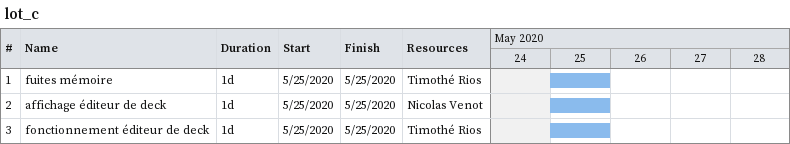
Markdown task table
lot_c

| ID | Task | Duration | Start | Finish | Resources |
|---|---|---|---|---|---|
| 1 | fuites mémoire | 1d | 2020-05-25 | 2020-05-25 | Timothé Rios |
| 2 | affichage éditeur de deck | 1d | 2020-05-25 | 2020-05-25 | Nicolas Venot |
| 3 | fonctionnement éditeur de deck | 1d | 2020-05-25 | 2020-05-25 | Timothé Rios |
